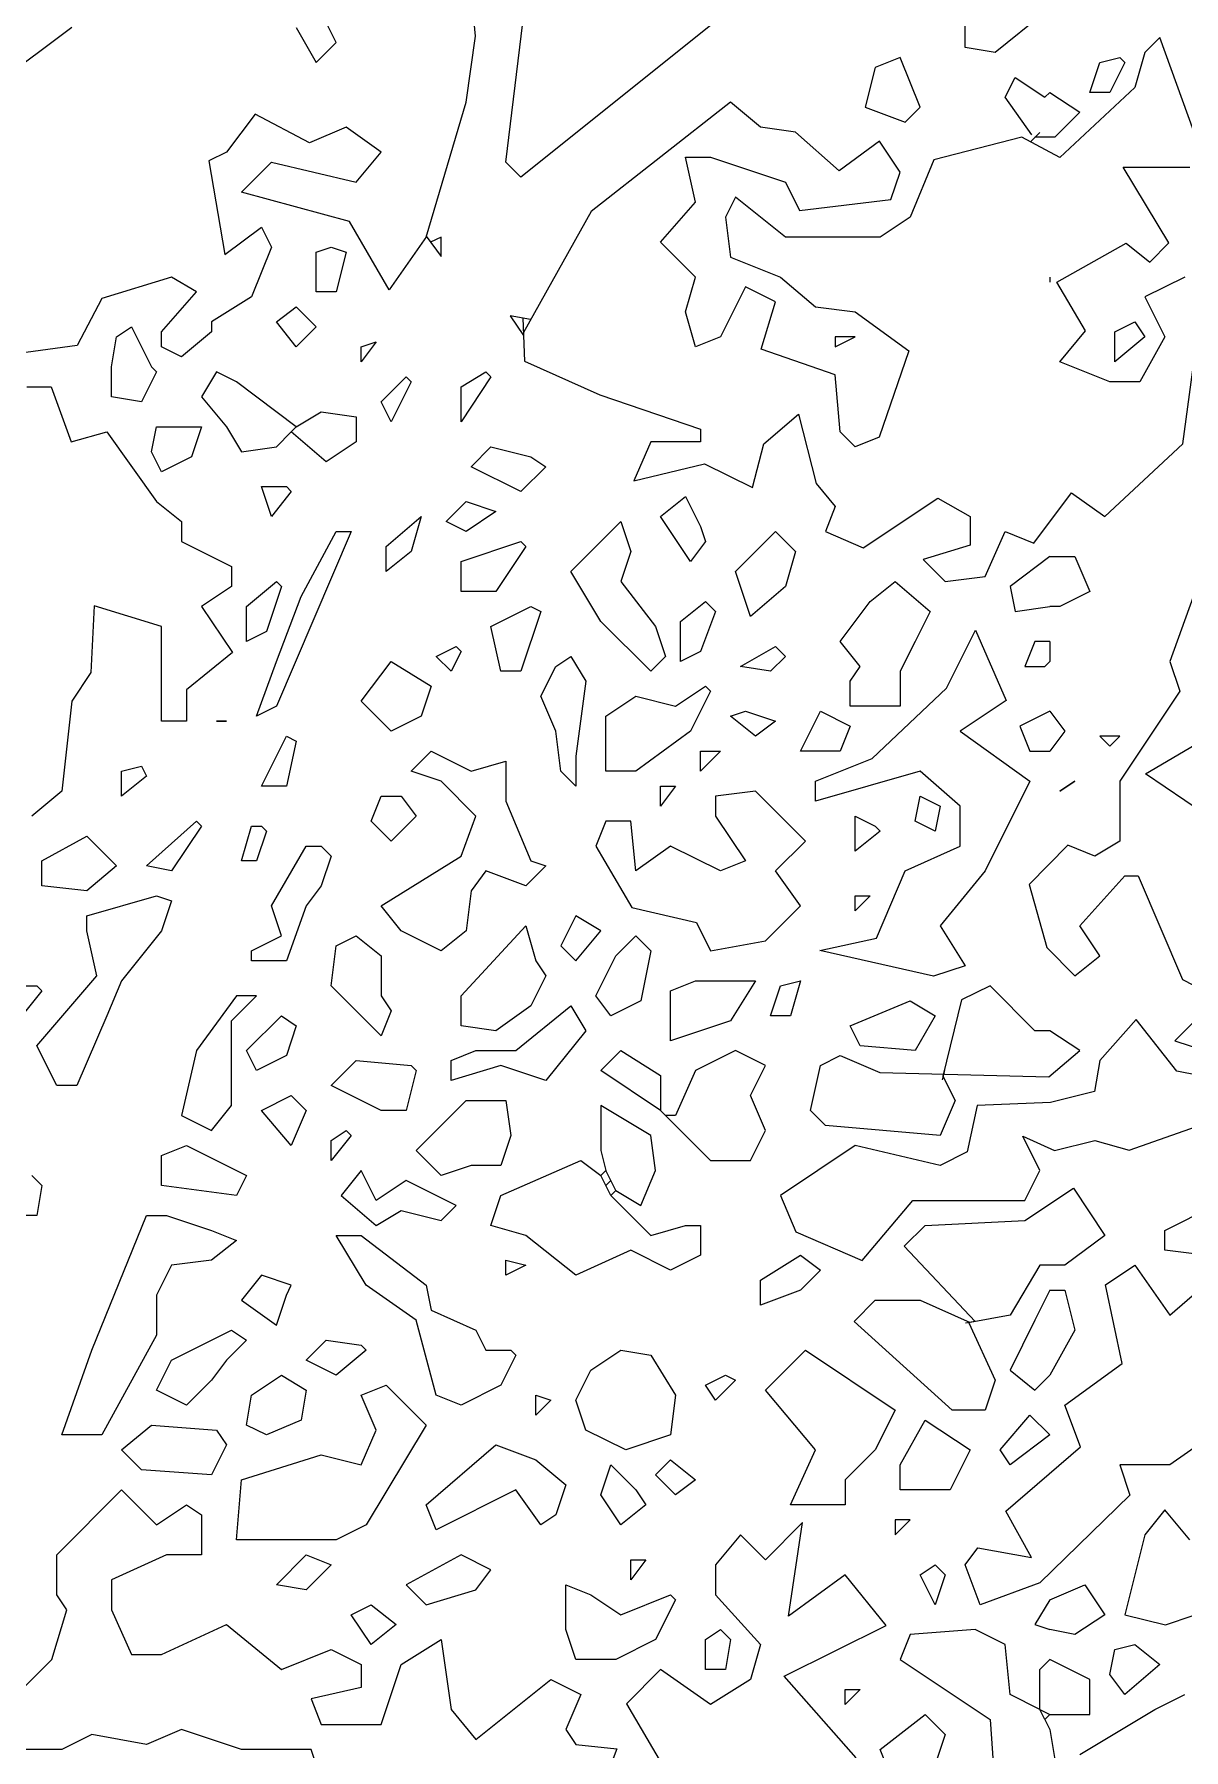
# Model space of a CAD drawing. Header units: millimetres. Extents: x 1211.91 to 1219.54, y 1029.16 to 1038.08.
# Drawn here: x 1216.547 to 1217.155, y 1035.919 to 1036.826 of the extents above; entities that cross this region are included whole.
import ezdxf

# ---------------------------------------------------------------- set-up
doc = ezdxf.new("R2010")
doc.units = ezdxf.units.MM
doc.header["$MEASUREMENT"] = 0
for name, color, linetype in [('Hojas01', 94, 'CONTINUOUS'), ('Hojas02', 62, 'CONTINUOUS'), ('Tronco', 34, 'CONTINUOUS')]:
    doc.layers.add(name, color=color, linetype=linetype)

msp = doc.modelspace()

# ---------------------------------------------------------------- linework, layer by layer
at = {"layer": 'Hojas01', "linetype": 'Continuous'}
for p, q in [((1216.70624, 1036.8217), (1216.69634, 1036.84137)), ((1216.56632, 1036.82962), (1216.50296, 1036.7821)), ((1216.68512, 1036.82962), (1216.69568, 1036.81114)), ((1216.69568, 1036.81114), (1216.70624, 1036.8217)), ((1217.14184, 1036.82434), (1217.13392, 1036.81642)), ((1217.13392, 1036.81642), (1217.12864, 1036.79794)), ((1217.06, 1036.79266), (1217.06528, 1036.80322)), ((1217.06528, 1036.80322), (1217.08112, 1036.79266)), ((1217.08112, 1036.79266), (1217.08376, 1036.7953)), ((1217.08376, 1036.7953), (1217.0996, 1036.78474)), ((1217.12864, 1036.79794), (1217.08891, 1036.76085)), ((1216.66334, 1036.78382), (1216.64816, 1036.76362)), ((1216.69212, 1036.76851), (1216.66334, 1036.78382)), ((1216.93064, 1036.77682), (1216.9148, 1036.79002)), ((1217.07413, 1036.77286), (1217.06, 1036.79266)), ((1217.0996, 1036.78474), (1217.0864, 1036.77154)), ((1216.71152, 1036.77682), (1216.69212, 1036.76851)), ((1216.73, 1036.76362), (1216.71152, 1036.77682)), ((1216.94912, 1036.77418), (1216.93064, 1036.77682)), ((1216.97222, 1036.75372), (1216.94912, 1036.77418)), ((1216.99361, 1036.76943), (1216.97222, 1036.75372)), ((1217.00456, 1036.75306), (1216.99361, 1036.76943)), ((1217.06885, 1036.77154), (1217.02238, 1036.75953)), ((1217.08891, 1036.76085), (1217.06898, 1036.77154)), ((1217.07835, 1036.77405), (1217.07347, 1036.76917)), ((1217.0864, 1036.77154), (1217.07584, 1036.77154)), ((1216.64816, 1036.76362), (1216.63879, 1036.759)), ((1216.63879, 1036.759), (1216.64724, 1036.7095)), ((1216.65608, 1036.7425), (1216.67192, 1036.75834)), ((1216.67192, 1036.75834), (1216.7168, 1036.74778)), ((1216.7168, 1036.74778), (1216.73, 1036.76362)), ((1216.89632, 1036.73722), (1216.89104, 1036.76098)), ((1216.89104, 1036.76098), (1216.90424, 1036.76098)), ((1216.90424, 1036.76098), (1216.94384, 1036.74778)), ((1217.02238, 1036.75953), (1217.00984, 1036.7293)), ((1216.94384, 1036.74778), (1216.95137, 1036.73274)), ((1216.99968, 1036.73854), (1217.00456, 1036.75306)), ((1217.14673, 1036.71571), (1217.12244, 1036.7557)), ((1217.12244, 1036.7557), (1217.15768, 1036.7557)), ((1216.71324, 1036.72693), (1216.65608, 1036.7425)), ((1216.91744, 1036.73986), (1216.91216, 1036.7293)), ((1216.94384, 1036.71874), (1216.91744, 1036.73986)), ((1216.95137, 1036.73274), (1216.99968, 1036.73854)), ((1216.87784, 1036.7161), (1216.89632, 1036.73722)), ((1216.91216, 1036.7293), (1216.9148, 1036.70818)), ((1217.00984, 1036.7293), (1216.994, 1036.71874)), ((1216.64724, 1036.7095), (1216.66664, 1036.72402)), ((1216.66664, 1036.72402), (1216.67192, 1036.71346)), ((1216.73423, 1036.69076), (1216.71324, 1036.72693)), ((1216.67192, 1036.71346), (1216.66136, 1036.68706)), ((1216.89632, 1036.69762), (1216.87784, 1036.7161)), ((1216.994, 1036.71874), (1216.94384, 1036.71874)), ((1217.08733, 1036.69485), (1217.12402, 1036.71558)), ((1217.12402, 1036.71558), (1217.13656, 1036.70554)), ((1217.13656, 1036.70554), (1217.14673, 1036.71571)), ((1216.9148, 1036.70818), (1216.9412, 1036.69762)), ((1216.61912, 1036.69762), (1216.58229, 1036.68627)), ((1216.63232, 1036.6897), (1216.61912, 1036.69762)), ((1216.89104, 1036.67914), (1216.89632, 1036.69762)), ((1216.9412, 1036.69762), (1216.95968, 1036.68178)), ((1217.10264, 1036.66911), (1217.08733, 1036.69485)), ((1217.15504, 1036.69762), (1217.13392, 1036.68706)), ((1216.58229, 1036.68627), (1216.56923, 1036.66132)), ((1216.61384, 1036.66858), (1216.63232, 1036.6897)), ((1216.66136, 1036.68706), (1216.64024, 1036.67386)), ((1216.92272, 1036.69234), (1216.90952, 1036.66594)), ((1216.93856, 1036.68442), (1216.92272, 1036.69234)), ((1216.93104, 1036.65948), (1216.93856, 1036.68442)), ((1217.13392, 1036.68706), (1217.14448, 1036.66594)), ((1216.89632, 1036.66066), (1216.89104, 1036.67914)), ((1216.95968, 1036.68178), (1216.9808, 1036.67914)), ((1216.9808, 1036.67914), (1217.00918, 1036.65855)), ((1216.61384, 1036.66066), (1216.61384, 1036.66858)), ((1216.64024, 1036.66858), (1216.6244, 1036.65538)), ((1216.64024, 1036.67386), (1216.64024, 1036.66858)), ((1216.90952, 1036.66594), (1216.89632, 1036.66066)), ((1217.08904, 1036.65274), (1217.10264, 1036.66911)), ((1217.14448, 1036.66594), (1217.13128, 1036.64218)), ((1216.56923, 1036.66132), (1216.53425, 1036.6567)), ((1216.6244, 1036.65538), (1216.61384, 1036.66066)), ((1216.97011, 1036.64588), (1216.93104, 1036.65948)), ((1217.00918, 1036.65855), (1216.99334, 1036.61288)), ((1216.80577, 1036.65314), (1216.84563, 1036.63532)), ((1217.11544, 1036.64218), (1217.08904, 1036.65274)), ((1216.54256, 1036.63954), (1216.5555, 1036.63954)), ((1216.5555, 1036.63954), (1216.56606, 1036.6105)), ((1216.97288, 1036.61578), (1216.97011, 1036.64588)), ((1217.13128, 1036.64218), (1217.11544, 1036.64218)), ((1216.84563, 1036.63532), (1216.89896, 1036.6171)), ((1216.93249, 1036.60945), (1216.95071, 1036.62502)), ((1216.95071, 1036.62502), (1216.96008, 1036.58833)), ((1216.56606, 1036.6105), (1216.5848, 1036.61578)), ((1216.5848, 1036.61578), (1216.6112, 1036.57882)), ((1216.89896, 1036.6171), (1216.89896, 1036.6105)), ((1216.9808, 1036.60786), (1216.97288, 1036.61578)), ((1216.99334, 1036.61288), (1216.9808, 1036.60786)), ((1216.87256, 1036.6105), (1216.86372, 1036.58978)), ((1216.89896, 1036.6105), (1216.87256, 1036.6105)), ((1216.92642, 1036.58622), (1216.93249, 1036.60945)), ((1216.86372, 1036.58978), (1216.90107, 1036.59889)), ((1216.90107, 1036.59889), (1216.92642, 1036.58622)), ((1216.96008, 1036.58833), (1216.97024, 1036.57618)), ((1216.6112, 1036.57882), (1216.6244, 1036.56826)), ((1216.97024, 1036.57618), (1216.96496, 1036.56298)), ((1216.98503, 1036.5544), (1217.02449, 1036.58067)), ((1217.02449, 1036.58067), (1217.04152, 1036.5709)), ((1217.07518, 1036.55691), (1217.09525, 1036.58344)), ((1217.09525, 1036.58344), (1217.1128, 1036.5709)), ((1216.6244, 1036.56826), (1216.6244, 1036.5577)), ((1217.04152, 1036.5709), (1217.04152, 1036.55586)), ((1216.6244, 1036.5577), (1216.6508, 1036.5445)), ((1216.96496, 1036.56298), (1216.98503, 1036.5544)), ((1217.04944, 1036.53922), (1217.06, 1036.56298)), ((1217.06, 1036.56298), (1217.07518, 1036.55691)), ((1217.04152, 1036.55586), (1217.01671, 1036.5482)), ((1217.01671, 1036.5482), (1217.02832, 1036.53658)), ((1216.6508, 1036.5445), (1216.6508, 1036.53394)), ((1217.02832, 1036.53658), (1217.04944, 1036.53922)), ((1216.6508, 1036.53394), (1216.63496, 1036.52338)), ((1216.5782, 1036.52378), (1216.57649, 1036.4884)), ((1216.61384, 1036.51282), (1216.5782, 1036.52378)), ((1216.63496, 1036.52338), (1216.65133, 1036.49896)), ((1216.61384, 1036.46266), (1216.61384, 1036.51282)), ((1217.02911, 1036.48022), (1217.04443, 1036.51084)), ((1217.04443, 1036.51084), (1217.06066, 1036.47362)), ((1216.65133, 1036.49896), (1216.62704, 1036.4793)), ((1217.14712, 1036.49434), (1217.1524, 1036.4785)), ((1216.57649, 1036.4884), (1216.56632, 1036.47322)), ((1216.62704, 1036.4793), (1216.62704, 1036.46266)), ((1216.98978, 1036.443), (1217.02911, 1036.48022)), ((1217.1524, 1036.4785), (1217.12072, 1036.43098)), ((1216.56632, 1036.47322), (1216.56104, 1036.4257)), ((1217.06066, 1036.47362), (1217.03624, 1036.45738)), ((1216.62704, 1036.46266), (1216.61384, 1036.46266)), ((1217.03624, 1036.45738), (1217.0732, 1036.43098)), ((1217.13432, 1036.43481), (1217.16032, 1036.45012)), ((1216.74584, 1036.43626), (1216.7564, 1036.44682)), ((1216.7564, 1036.44682), (1216.77752, 1036.43626)), ((1216.77752, 1036.43626), (1216.796, 1036.44154)), ((1216.796, 1036.44154), (1216.796, 1036.42042)), ((1216.95968, 1036.43098), (1216.98978, 1036.443)), ((1216.76168, 1036.43098), (1216.74584, 1036.43626)), ((1216.78016, 1036.4125), (1216.76168, 1036.43098)), ((1217.01512, 1036.43626), (1216.95968, 1036.42042)), ((1216.95968, 1036.42042), (1216.95968, 1036.43098)), ((1217.03624, 1036.41778), (1217.01512, 1036.43626)), ((1217.0732, 1036.43098), (1217.04944, 1036.38346)), ((1217.12072, 1036.43098), (1217.12072, 1036.3993)), ((1217.1656, 1036.41369), (1217.13432, 1036.43481)), ((1216.56104, 1036.4257), (1216.5452, 1036.4125)), ((1216.928, 1036.4257), (1216.90688, 1036.42306)), ((1216.90688, 1036.42306), (1216.90688, 1036.4125)), ((1216.9544, 1036.3993), (1216.928, 1036.4257)), ((1216.77224, 1036.39138), (1216.78016, 1036.4125)), ((1216.796, 1036.42042), (1216.8092, 1036.38874)), ((1216.90688, 1036.4125), (1216.92272, 1036.38874)), ((1217.03624, 1036.39666), (1217.03624, 1036.41778)), ((1216.8488, 1036.40986), (1216.84352, 1036.39666)), ((1216.862, 1036.40986), (1216.8488, 1036.40986)), ((1216.86464, 1036.38346), (1216.862, 1036.40986)), ((1216.84352, 1036.39666), (1216.86253, 1036.36406)), ((1216.88312, 1036.39666), (1216.86464, 1036.38346)), ((1216.90952, 1036.38346), (1216.88312, 1036.39666)), ((1216.93856, 1036.38346), (1216.9544, 1036.3993)), ((1217.0072, 1036.38346), (1217.03624, 1036.39666)), ((1217.09327, 1036.39706), (1217.07281, 1036.37634)), ((1217.10752, 1036.39138), (1217.09327, 1036.39706)), ((1217.12072, 1036.3993), (1217.10752, 1036.39138)), ((1216.73, 1036.36498), (1216.77224, 1036.39138)), ((1216.81712, 1036.3861), (1216.80656, 1036.37554)), ((1216.8092, 1036.38874), (1216.81712, 1036.3861)), ((1216.92272, 1036.38874), (1216.90952, 1036.38346)), ((1216.78544, 1036.38346), (1216.77752, 1036.3729)), ((1216.80656, 1036.37554), (1216.78544, 1036.38346)), ((1216.95176, 1036.36498), (1216.93856, 1036.38346)), ((1216.99202, 1036.34796), (1217.0072, 1036.38346)), ((1217.04944, 1036.38346), (1217.02568, 1036.35442)), ((1217.07281, 1036.37634), (1217.08205, 1036.34294)), ((1217.0996, 1036.35442), (1217.12336, 1036.38082)), ((1217.12336, 1036.38082), (1217.13036, 1036.38082)), ((1217.13036, 1036.38082), (1217.15385, 1036.32604)), ((1216.77752, 1036.3729), (1216.77488, 1036.35178)), ((1216.74056, 1036.35178), (1216.73, 1036.36498)), ((1216.86253, 1036.36406), (1216.89672, 1036.35614)), ((1216.93328, 1036.3465), (1216.95176, 1036.36498)), ((1216.76168, 1036.34122), (1216.74056, 1036.35178)), ((1216.77488, 1036.35178), (1216.76168, 1036.34122)), ((1216.89672, 1036.35614), (1216.90424, 1036.34122)), ((1217.02568, 1036.35442), (1217.03888, 1036.3333)), ((1217.11016, 1036.33858), (1217.0996, 1036.35442)), ((1216.90424, 1036.34122), (1216.93328, 1036.3465)), ((1216.96206, 1036.34136), (1216.99202, 1036.34796)), ((1217.02225, 1036.32776), (1216.96206, 1036.34136)), ((1217.08205, 1036.34294), (1217.09696, 1036.32802)), ((1217.03888, 1036.3333), (1217.02225, 1036.32776)), ((1217.09696, 1036.32802), (1217.11016, 1036.33858)), ((1217.05208, 1036.32274), (1217.03703, 1036.31522)), ((1217.07584, 1036.29898), (1217.05208, 1036.32274)), ((1217.15385, 1036.32604), (1217.1656, 1036.3201)), ((1217.03703, 1036.31522), (1217.02713, 1036.27496)), ((1217.1293, 1036.30492), (1217.11016, 1036.28314)), ((1217.15082, 1036.2776), (1217.1293, 1036.30492)), ((1217.08376, 1036.29898), (1217.07584, 1036.29898)), ((1217.0996, 1036.28842), (1217.08376, 1036.29898)), ((1216.96232, 1036.2805), (1216.97288, 1036.28578)), ((1216.97288, 1036.28578), (1216.99374, 1036.27681)), ((1217.0831, 1036.27456), (1217.0996, 1036.28842)), ((1216.95704, 1036.25674), (1216.96232, 1036.2805)), ((1216.99374, 1036.27681), (1217.0831, 1036.27456)), ((1217.02793, 1036.278), (1217.02674, 1036.27298)), ((1217.11016, 1036.28314), (1217.10739, 1036.26678)), ((1217.18039, 1036.27179), (1217.15082, 1036.2776)), ((1217.02713, 1036.27496), (1217.0336, 1036.26202)), ((1217.10739, 1036.26678), (1217.08403, 1036.26097)), ((1217.0336, 1036.26202), (1217.02568, 1036.24354)), ((1217.04522, 1036.25938), (1217.03994, 1036.23483)), ((1217.08403, 1036.26097), (1217.04522, 1036.25938)), ((1216.96496, 1036.24882), (1216.95704, 1036.25674)), ((1217.02568, 1036.24354), (1216.96496, 1036.24882)), ((1217.12561, 1036.23576), (1217.17088, 1036.25173)), ((1217.07848, 1036.22506), (1217.06937, 1036.24315)), ((1217.06937, 1036.24315), (1217.08614, 1036.23562)), ((1217.08614, 1036.23562), (1217.10752, 1036.2409)), ((1217.10752, 1036.2409), (1217.12561, 1036.23576)), ((1216.9808, 1036.23826), (1216.9412, 1036.21186)), ((1217.02568, 1036.2277), (1216.9808, 1036.23826)), ((1217.03994, 1036.23483), (1217.02568, 1036.2277)), ((1217.07056, 1036.20922), (1217.07848, 1036.22506)), ((1217.07043, 1036.19853), (1217.09617, 1036.21569)), ((1217.09617, 1036.21569), (1217.1128, 1036.19074)), ((1216.9412, 1036.21186), (1216.94939, 1036.19259)), ((1216.9845, 1036.17741), (1217.01129, 1036.20922)), ((1217.01129, 1036.20922), (1217.07056, 1036.20922)), ((1217.00667, 1036.18494), (1217.01776, 1036.19602)), ((1217.01776, 1036.19602), (1217.07043, 1036.19853)), ((1216.94939, 1036.19259), (1216.9845, 1036.17741)), ((1217.04416, 1036.1452), (1217.00667, 1036.18494)), ((1217.1128, 1036.19074), (1217.09168, 1036.1749)), ((1217.07848, 1036.1749), (1217.06264, 1036.1485)), ((1217.09168, 1036.1749), (1217.07848, 1036.1749)), ((1217.1132, 1036.16461), (1217.12864, 1036.1749)), ((1217.12864, 1036.1749), (1217.14712, 1036.1485)), ((1217.12191, 1036.1229), (1217.1132, 1036.16461)), ((1217.14712, 1036.1485), (1217.1656, 1036.16434)), ((1216.98014, 1036.1452), (1216.99136, 1036.15642)), ((1216.99136, 1036.15642), (1217.01512, 1036.15642)), ((1217.01512, 1036.15642), (1217.04152, 1036.14468)), ((1217.03202, 1036.09834), (1216.98014, 1036.1452)), ((1217.04429, 1036.1452), (1217.03915, 1036.14428)), ((1217.04086, 1036.14454), (1217.05472, 1036.11418)), ((1217.06264, 1036.1485), (1217.04152, 1036.14468)), ((1217.09168, 1036.10098), (1217.12191, 1036.1229)), ((1217.05472, 1036.11418), (1217.04944, 1036.09834)), ((1217.04944, 1036.09834), (1217.03202, 1036.09834)), ((1217.1, 1036.07894), (1217.09168, 1036.10098)), ((1217.17352, 1036.08778), (1217.14712, 1036.0693)), ((1217.0604, 1036.04488), (1217.1, 1036.07894)), ((1217.14712, 1036.0693), (1217.12072, 1036.0693)), ((1217.12072, 1036.0693), (1217.126, 1036.05333)), ((1216.5584, 1036.02178), (1216.59272, 1036.0561)), ((1216.59272, 1036.0561), (1216.6112, 1036.03762)), ((1217.126, 1036.05333), (1217.07835, 1036.00687)), ((1216.6112, 1036.03762), (1216.62704, 1036.04818)), ((1216.62704, 1036.04818), (1216.63496, 1036.0429)), ((1216.63496, 1036.0429), (1216.63496, 1036.02178)), ((1217.07399, 1036.02033), (1217.0604, 1036.04488)), ((1217.14448, 1036.04554), (1217.13392, 1036.03234)), ((1217.15768, 1036.0297), (1217.14448, 1036.04554)), ((1216.92008, 1036.03234), (1216.90688, 1036.0165)), ((1216.93328, 1036.01914), (1216.92008, 1036.03234)), ((1216.95295, 1036.03881), (1216.93328, 1036.01914)), ((1216.94543, 1035.98931), (1216.95295, 1036.03881)), ((1217.13392, 1036.03234), (1217.12336, 1035.9901)), ((1216.5584, 1036.00066), (1216.5584, 1036.02178)), ((1216.61648, 1036.02178), (1216.58744, 1036.00858)), ((1216.63496, 1036.02178), (1216.61648, 1036.02178)), ((1217.03888, 1036.0165), (1217.04561, 1036.02548)), ((1217.04561, 1036.02548), (1217.07399, 1036.02033)), ((1216.90688, 1036.0165), (1216.90688, 1036.00066)), ((1217.0468, 1035.99538), (1217.03888, 1036.0165)), ((1216.58744, 1036.00858), (1216.58744, 1035.99274)), ((1216.97552, 1036.01122), (1216.94543, 1035.98931)), ((1216.99717, 1035.9843), (1216.97552, 1036.01122)), ((1217.07835, 1036.00687), (1217.0468, 1035.99538)), ((1217.14488, 1035.98469), (1217.20415, 1036.00489)), ((1216.56368, 1035.99274), (1216.5584, 1036.00066)), ((1216.90688, 1036.00066), (1216.93064, 1035.97426)), ((1216.55576, 1035.96634), (1216.56368, 1035.99274)), ((1216.58744, 1035.99274), (1216.598, 1035.96898)), ((1217.12336, 1035.9901), (1217.14488, 1035.98469)), ((1216.61384, 1035.96898), (1216.64816, 1035.98482)), ((1216.64816, 1035.98482), (1216.6772, 1035.96106)), ((1216.74056, 1035.9637), (1216.76168, 1035.9769)), ((1216.76168, 1035.9769), (1216.76696, 1035.93994)), ((1216.94318, 1035.95763), (1216.99717, 1035.9843)), ((1216.598, 1035.96898), (1216.61384, 1035.96898)), ((1216.6772, 1035.96106), (1216.7036, 1035.97162)), ((1216.7036, 1035.97162), (1216.71944, 1035.9637)), ((1216.93064, 1035.97426), (1216.92536, 1035.95578)), ((1216.53464, 1035.94522), (1216.55576, 1035.96634)), ((1216.71944, 1035.9637), (1216.71944, 1035.95156)), ((1216.73, 1035.93202), (1216.74056, 1035.9637)), ((1216.87784, 1035.96106), (1216.85976, 1035.94298)), ((1216.90424, 1035.94258), (1216.87784, 1035.96106)), ((1216.71944, 1035.95156), (1216.69291, 1035.94562)), ((1216.78016, 1035.9241), (1216.81976, 1035.95578)), ((1216.81976, 1035.95578), (1216.8356, 1035.94786)), ((1216.92536, 1035.95578), (1216.90424, 1035.94258)), ((1216.9812, 1035.91434), (1216.94318, 1035.95763)), ((1216.69291, 1035.94562), (1216.69832, 1035.93202)), ((1216.76696, 1035.93994), (1216.78016, 1035.9241)), ((1216.8356, 1035.94786), (1216.82768, 1035.92938)), ((1216.85976, 1035.94298), (1216.87824, 1035.91143)), ((1216.69832, 1035.93202), (1216.73, 1035.93202)), ((1216.57688, 1035.92674), (1216.56104, 1035.91882)), ((1216.60592, 1035.92146), (1216.57688, 1035.92674)), ((1216.6244, 1035.92938), (1216.60592, 1035.92146)), ((1216.65608, 1035.91882), (1216.6244, 1035.92938)), ((1216.82768, 1035.92938), (1216.83296, 1035.92146)), ((1216.56104, 1035.91882), (1216.532, 1035.91882)), ((1216.69304, 1035.91882), (1216.65608, 1035.91882)), ((1216.69568, 1035.9109), (1216.69304, 1035.91882)), ((1216.83296, 1035.92146), (1216.85474, 1035.91909)), ((1216.85474, 1035.91909), (1216.84431, 1035.89176))]:
    msp.add_line(p, q, dxfattribs=at)
at = {"layer": 'Hojas02', "linetype": 'Continuous'}
for p, q in [((1217.03888, 1036.81906), (1217.03888, 1036.83226)), ((1217.08112, 1036.83754), (1217.05472, 1036.81642)), ((1217.00456, 1036.81378), (1216.99136, 1036.8085)), ((1217.01512, 1036.78738), (1217.00456, 1036.81378)), ((1217.05472, 1036.81642), (1217.03888, 1036.81906)), ((1217.10488, 1036.7953), (1217.11016, 1036.81114)), ((1217.11016, 1036.81114), (1217.12072, 1036.81378)), ((1217.12336, 1036.81114), (1217.11544, 1036.7953)), ((1217.12072, 1036.81378), (1217.12336, 1036.81114)), ((1216.99136, 1036.8085), (1216.98608, 1036.78738)), ((1217.11544, 1036.7953), (1217.10488, 1036.7953)), ((1216.98608, 1036.78738), (1217.0072, 1036.77946)), ((1217.0072, 1036.77946), (1217.01512, 1036.78738)), ((1216.69568, 1036.71082), (1216.7036, 1036.71346)), ((1216.7036, 1036.71346), (1216.71152, 1036.71082)), ((1216.69568, 1036.6897), (1216.69568, 1036.71082)), ((1216.71152, 1036.71082), (1216.70624, 1036.6897)), ((1217.08376, 1036.69762), (1217.08376, 1036.69498)), ((1216.70624, 1036.6897), (1216.69568, 1036.6897)), ((1216.67456, 1036.67386), (1216.68512, 1036.68178)), ((1216.68512, 1036.68178), (1216.69568, 1036.67122)), ((1216.58744, 1036.6501), (1216.59008, 1036.66594)), ((1216.59008, 1036.66594), (1216.598, 1036.67122)), ((1216.598, 1036.67122), (1216.60856, 1036.6501)), ((1216.68512, 1036.66066), (1216.67456, 1036.67386)), ((1216.69568, 1036.67122), (1216.68512, 1036.66066)), ((1216.9808, 1036.66594), (1216.97024, 1036.66594)), ((1216.97024, 1036.66594), (1216.97024, 1036.66066)), ((1216.97024, 1036.66066), (1216.9808, 1036.66594)), ((1217.11808, 1036.66858), (1217.12864, 1036.67386)), ((1217.11808, 1036.65274), (1217.11808, 1036.66858)), ((1217.13392, 1036.66594), (1217.11808, 1036.65274)), ((1217.12864, 1036.67386), (1217.13392, 1036.66594)), ((1216.72736, 1036.6633), (1216.71944, 1036.65274)), ((1216.71944, 1036.66066), (1216.72736, 1036.6633)), ((1216.71944, 1036.65274), (1216.71944, 1036.66066)), ((1216.58744, 1036.63426), (1216.58744, 1036.6501)), ((1216.60856, 1036.6501), (1216.6112, 1036.64746)), ((1216.6112, 1036.64746), (1216.60328, 1036.63162)), ((1216.64288, 1036.64746), (1216.63496, 1036.63426)), ((1216.65344, 1036.64218), (1216.64288, 1036.64746)), ((1216.68512, 1036.61842), (1216.65344, 1036.64218)), ((1216.73, 1036.63162), (1216.7432, 1036.64482)), ((1216.74584, 1036.64218), (1216.73528, 1036.62106)), ((1216.7432, 1036.64482), (1216.74584, 1036.64218)), ((1216.77224, 1036.63954), (1216.78544, 1036.64746)), ((1216.78808, 1036.64482), (1216.77224, 1036.62106)), ((1216.77224, 1036.62106), (1216.77224, 1036.63954)), ((1216.78544, 1036.64746), (1216.78808, 1036.64482)), ((1216.60328, 1036.63162), (1216.58744, 1036.63426)), ((1216.63496, 1036.63426), (1216.64816, 1036.61842)), ((1216.73528, 1036.62106), (1216.73, 1036.63162)), ((1216.68512, 1036.61842), (1216.69832, 1036.62634)), ((1216.69832, 1036.62634), (1216.7168, 1036.6237)), ((1216.7168, 1036.6237), (1216.7168, 1036.6105)), ((1216.60856, 1036.60522), (1216.6112, 1036.61842)), ((1216.6112, 1036.61842), (1216.63496, 1036.61842)), ((1216.63496, 1036.61842), (1216.62968, 1036.60258)), ((1216.64816, 1036.61842), (1216.65608, 1036.60522)), ((1216.67456, 1036.60786), (1216.68248, 1036.61578)), ((1216.68512, 1036.61842), (1216.68248, 1036.61578)), ((1216.70096, 1036.59994), (1216.68248, 1036.61578)), ((1216.61384, 1036.59466), (1216.60856, 1036.60522)), ((1216.62968, 1036.60258), (1216.61384, 1036.59466)), ((1216.65608, 1036.60522), (1216.67456, 1036.60786)), ((1216.7168, 1036.6105), (1216.70096, 1036.59994)), ((1216.77752, 1036.5973), (1216.78808, 1036.60786)), ((1216.78808, 1036.60786), (1216.8092, 1036.60258)), ((1216.8092, 1036.60258), (1216.81712, 1036.5973)), ((1216.80392, 1036.5841), (1216.77752, 1036.5973)), ((1216.81712, 1036.5973), (1216.80392, 1036.5841)), ((1216.67192, 1036.5709), (1216.66664, 1036.58674)), ((1216.66664, 1036.58674), (1216.67984, 1036.58674)), ((1216.68248, 1036.5841), (1216.67192, 1036.5709)), ((1216.67984, 1036.58674), (1216.68248, 1036.5841)), ((1216.76432, 1036.56826), (1216.77488, 1036.57882)), ((1216.77488, 1036.57882), (1216.79072, 1036.57354)), ((1216.87784, 1036.5709), (1216.89104, 1036.58146)), ((1216.89104, 1036.58146), (1216.89896, 1036.56562)), ((1216.73264, 1036.55506), (1216.75112, 1036.5709)), ((1216.75112, 1036.5709), (1216.74584, 1036.55242)), ((1216.77488, 1036.56298), (1216.76432, 1036.56826)), ((1216.79072, 1036.57354), (1216.77488, 1036.56298)), ((1216.83032, 1036.54186), (1216.85672, 1036.56826)), ((1216.85672, 1036.56826), (1216.862, 1036.55242)), ((1216.89368, 1036.54714), (1216.87784, 1036.5709)), ((1216.71416, 1036.56298), (1216.67456, 1036.47058)), ((1216.68776, 1036.52866), (1216.70624, 1036.56298)), ((1216.70624, 1036.56298), (1216.71416, 1036.56298)), ((1216.77224, 1036.54714), (1216.80392, 1036.5577)), ((1216.80392, 1036.5577), (1216.80656, 1036.55506)), ((1216.9016, 1036.5577), (1216.89368, 1036.54714)), ((1216.89896, 1036.56562), (1216.9016, 1036.5577)), ((1216.91744, 1036.54186), (1216.93856, 1036.56298)), ((1216.93856, 1036.56298), (1216.94912, 1036.55242)), ((1216.73264, 1036.54186), (1216.73264, 1036.55506)), ((1216.74584, 1036.55242), (1216.73264, 1036.54186)), ((1216.80656, 1036.55506), (1216.79072, 1036.5313)), ((1216.862, 1036.55242), (1216.85672, 1036.53658)), ((1216.94912, 1036.55242), (1216.94384, 1036.53394)), ((1217.08376, 1036.54978), (1217.06264, 1036.53394)), ((1217.08376, 1036.54978), (1217.09696, 1036.54978)), ((1217.09696, 1036.54978), (1217.10488, 1036.5313)), ((1216.77224, 1036.5313), (1216.77224, 1036.54714)), ((1216.84616, 1036.51546), (1216.83032, 1036.54186)), ((1216.92536, 1036.5181), (1216.91744, 1036.54186)), ((1216.65872, 1036.52338), (1216.67456, 1036.53658)), ((1216.6772, 1036.53394), (1216.66928, 1036.51018)), ((1216.67456, 1036.53658), (1216.6772, 1036.53394)), ((1216.79072, 1036.5313), (1216.77224, 1036.5313)), ((1216.85672, 1036.53658), (1216.8752, 1036.51282)), ((1216.94384, 1036.53394), (1216.92536, 1036.5181)), ((1216.98872, 1036.52602), (1217.00192, 1036.53658)), ((1217.00192, 1036.53658), (1217.0204, 1036.52074)), ((1217.06264, 1036.53394), (1217.06528, 1036.52074)), ((1217.10488, 1036.5313), (1217.08904, 1036.52338)), ((1216.65872, 1036.5049), (1216.65872, 1036.52338)), ((1216.67456, 1036.49434), (1216.68776, 1036.52866)), ((1216.78808, 1036.51282), (1216.8092, 1036.52338)), ((1216.81448, 1036.52074), (1216.80392, 1036.48906)), ((1216.8092, 1036.52338), (1216.81448, 1036.52074)), ((1216.8884, 1036.51546), (1216.9016, 1036.52602)), ((1216.90688, 1036.52074), (1216.89896, 1036.49962)), ((1216.9016, 1036.52602), (1216.90688, 1036.52074)), ((1216.97288, 1036.5049), (1216.98872, 1036.52602)), ((1217.0204, 1036.52074), (1217.01248, 1036.5049)), ((1217.06528, 1036.52074), (1217.08376, 1036.52338)), ((1217.08904, 1036.52338), (1217.08376, 1036.52338)), ((1216.79336, 1036.48906), (1216.78808, 1036.51282)), ((1216.87256, 1036.48906), (1216.84616, 1036.51546)), ((1216.8752, 1036.51282), (1216.88048, 1036.49698)), ((1216.8884, 1036.49434), (1216.8884, 1036.51546)), ((1216.66928, 1036.51018), (1216.65872, 1036.5049)), ((1216.98344, 1036.4917), (1216.97288, 1036.5049)), ((1217.01248, 1036.5049), (1217.00456, 1036.48906)), ((1217.07584, 1036.5049), (1217.07056, 1036.4917)), ((1217.08376, 1036.5049), (1217.07584, 1036.5049)), ((1217.08376, 1036.5049), (1217.08376, 1036.49434)), ((1216.664, 1036.4653), (1216.67456, 1036.49434)), ((1216.71944, 1036.47322), (1216.73528, 1036.49434)), ((1216.73528, 1036.49434), (1216.7564, 1036.48114)), ((1216.75904, 1036.49698), (1216.7696, 1036.50226)), ((1216.76696, 1036.48906), (1216.75904, 1036.49698)), ((1216.77224, 1036.49962), (1216.76696, 1036.48906)), ((1216.7696, 1036.50226), (1216.77224, 1036.49962)), ((1216.8224, 1036.4917), (1216.83032, 1036.49698)), ((1216.83032, 1036.49698), (1216.83824, 1036.48378)), ((1216.88048, 1036.49698), (1216.87256, 1036.48906)), ((1216.89896, 1036.49962), (1216.8884, 1036.49434)), ((1216.92008, 1036.4917), (1216.93856, 1036.50226)), ((1216.94384, 1036.49698), (1216.93592, 1036.48906)), ((1216.93856, 1036.50226), (1216.94384, 1036.49698)), ((1217.08112, 1036.4917), (1217.08376, 1036.49434)), ((1216.80392, 1036.48906), (1216.79336, 1036.48906)), ((1216.81448, 1036.47586), (1216.8224, 1036.4917)), ((1216.93592, 1036.48906), (1216.92008, 1036.4917)), ((1216.97816, 1036.48378), (1216.98344, 1036.4917)), ((1217.00456, 1036.48906), (1217.00456, 1036.47058)), ((1217.07056, 1036.4917), (1217.08112, 1036.4917)), ((1216.7564, 1036.48114), (1216.75112, 1036.4653)), ((1216.8224, 1036.45738), (1216.81448, 1036.47586)), ((1216.83824, 1036.48378), (1216.83296, 1036.44418)), ((1216.8488, 1036.4653), (1216.86464, 1036.47586)), ((1216.86464, 1036.47586), (1216.88576, 1036.47058)), ((1216.88576, 1036.47058), (1216.9016, 1036.48114)), ((1216.90424, 1036.4785), (1216.89368, 1036.45738)), ((1216.9016, 1036.48114), (1216.90424, 1036.4785)), ((1216.97816, 1036.47058), (1216.97816, 1036.48378)), ((1216.67456, 1036.47058), (1216.664, 1036.4653)), ((1216.73528, 1036.45738), (1216.71944, 1036.47322)), ((1216.9148, 1036.4653), (1216.92272, 1036.46794)), ((1216.92272, 1036.46794), (1216.93856, 1036.46266)), ((1216.95176, 1036.44682), (1216.96232, 1036.46794)), ((1216.96232, 1036.46794), (1216.97816, 1036.46002)), ((1217.00456, 1036.47058), (1216.97816, 1036.47058)), ((1217.08376, 1036.46794), (1217.06792, 1036.46002)), ((1217.08376, 1036.46794), (1217.09168, 1036.45738)), ((1216.64816, 1036.46266), (1216.64288, 1036.46266)), ((1216.64288, 1036.46266), (1216.64816, 1036.46266)), ((1216.75112, 1036.4653), (1216.73528, 1036.45738)), ((1216.82504, 1036.43626), (1216.8224, 1036.45738)), ((1216.8488, 1036.43626), (1216.8488, 1036.4653)), ((1216.89368, 1036.45738), (1216.86464, 1036.43626)), ((1216.928, 1036.45474), (1216.9148, 1036.4653)), ((1216.93856, 1036.46266), (1216.928, 1036.45474)), ((1216.97816, 1036.46002), (1216.97288, 1036.44682)), ((1217.06792, 1036.46002), (1217.0732, 1036.44682)), ((1217.09168, 1036.45738), (1217.08376, 1036.44682)), ((1216.66664, 1036.42834), (1216.67984, 1036.45474)), ((1216.67984, 1036.45474), (1216.68512, 1036.4521)), ((1216.68512, 1036.4521), (1216.67984, 1036.42834)), ((1217.12072, 1036.45474), (1217.11016, 1036.45474)), ((1217.11016, 1036.45474), (1217.11544, 1036.44946)), ((1217.11544, 1036.44946), (1217.12072, 1036.45474)), ((1216.59272, 1036.43626), (1216.60328, 1036.4389)), ((1216.60328, 1036.4389), (1216.60592, 1036.43362)), ((1216.83296, 1036.44418), (1216.83296, 1036.42834)), ((1216.90952, 1036.44682), (1216.89896, 1036.43626)), ((1216.89896, 1036.43626), (1216.89896, 1036.44682)), ((1216.89896, 1036.44682), (1216.90952, 1036.44682)), ((1216.97288, 1036.44682), (1216.95176, 1036.44682)), ((1217.0732, 1036.44682), (1217.08376, 1036.44682)), ((1216.59272, 1036.42306), (1216.59272, 1036.43626)), ((1216.60592, 1036.43362), (1216.59272, 1036.42306)), ((1216.83296, 1036.42834), (1216.82504, 1036.43626)), ((1216.86464, 1036.43626), (1216.8488, 1036.43626)), ((1217.09696, 1036.43098), (1217.08904, 1036.4257)), ((1217.08904, 1036.4257), (1217.09696, 1036.43098)), ((1216.67984, 1036.42834), (1216.66664, 1036.42834)), ((1216.72472, 1036.40986), (1216.73, 1036.42306)), ((1216.73, 1036.42306), (1216.74056, 1036.42306)), ((1216.74056, 1036.42306), (1216.74848, 1036.4125)), ((1216.88576, 1036.42834), (1216.87784, 1036.41778)), ((1216.87784, 1036.41778), (1216.87784, 1036.42834)), ((1216.87784, 1036.42834), (1216.88576, 1036.42834)), ((1217.01248, 1036.40986), (1217.01512, 1036.42306)), ((1217.01512, 1036.42306), (1217.02568, 1036.41778)), ((1216.74848, 1036.4125), (1216.73528, 1036.3993)), ((1216.9808, 1036.39402), (1216.9808, 1036.4125)), ((1216.9808, 1036.4125), (1216.99136, 1036.40722)), ((1217.02568, 1036.41778), (1217.02304, 1036.40458)), ((1216.60592, 1036.3861), (1216.63232, 1036.40986)), ((1216.63496, 1036.40722), (1216.61912, 1036.38346)), ((1216.63232, 1036.40986), (1216.63496, 1036.40722)), ((1216.65608, 1036.38874), (1216.66136, 1036.40722)), ((1216.66136, 1036.40722), (1216.66664, 1036.40722)), ((1216.66928, 1036.40458), (1216.664, 1036.38874)), ((1216.66664, 1036.40722), (1216.66928, 1036.40458)), ((1216.73528, 1036.3993), (1216.72472, 1036.40986)), ((1216.994, 1036.40458), (1216.9808, 1036.39402)), ((1216.99136, 1036.40722), (1216.994, 1036.40458)), ((1217.02304, 1036.40458), (1217.01248, 1036.40986)), ((1216.55048, 1036.38874), (1216.57424, 1036.40194)), ((1216.57424, 1036.40194), (1216.59008, 1036.3861)), ((1216.67192, 1036.36498), (1216.6904, 1036.39666)), ((1216.6904, 1036.39666), (1216.69832, 1036.39666)), ((1216.69832, 1036.39666), (1216.7036, 1036.39138)), ((1216.55048, 1036.37554), (1216.55048, 1036.38874)), ((1216.59008, 1036.3861), (1216.57424, 1036.3729)), ((1216.61912, 1036.38346), (1216.60592, 1036.3861)), ((1216.664, 1036.38874), (1216.65608, 1036.38874)), ((1216.7036, 1036.39138), (1216.69832, 1036.37554)), ((1216.57424, 1036.3729), (1216.55048, 1036.37554)), ((1216.69832, 1036.37554), (1216.6904, 1036.36498)), ((1216.57424, 1036.3597), (1216.6112, 1036.37026)), ((1216.6112, 1036.37026), (1216.61912, 1036.36762)), ((1216.61912, 1036.36762), (1216.61384, 1036.35178)), ((1216.98872, 1036.37026), (1216.9808, 1036.36234)), ((1216.9808, 1036.36234), (1216.9808, 1036.37026)), ((1216.9808, 1036.37026), (1216.98872, 1036.37026)), ((1216.57424, 1036.35178), (1216.57424, 1036.3597)), ((1216.6772, 1036.34914), (1216.67192, 1036.36498)), ((1216.6904, 1036.36498), (1216.67984, 1036.33594)), ((1216.83296, 1036.3597), (1216.82504, 1036.34386)), ((1216.84616, 1036.35178), (1216.83296, 1036.3597)), ((1216.57952, 1036.32802), (1216.57424, 1036.35178)), ((1216.61384, 1036.35178), (1216.59272, 1036.32538)), ((1216.66136, 1036.34122), (1216.6772, 1036.34914)), ((1216.70624, 1036.34386), (1216.7168, 1036.34914)), ((1216.7168, 1036.34914), (1216.73, 1036.33858)), ((1216.77224, 1036.31746), (1216.80656, 1036.35442)), ((1216.80656, 1036.35442), (1216.81184, 1036.33594)), ((1216.83296, 1036.33594), (1216.84616, 1036.35178)), ((1216.85408, 1036.33858), (1216.86464, 1036.34914)), ((1216.86464, 1036.34914), (1216.87256, 1036.34122)), ((1216.66136, 1036.33594), (1216.66136, 1036.34122)), ((1216.7036, 1036.32274), (1216.70624, 1036.34386)), ((1216.82504, 1036.34386), (1216.83296, 1036.33594)), ((1216.87256, 1036.34122), (1216.86728, 1036.31482)), ((1216.67984, 1036.33594), (1216.66136, 1036.33594)), ((1216.73, 1036.33858), (1216.73, 1036.31746)), ((1216.81184, 1036.33594), (1216.81712, 1036.32802)), ((1216.84352, 1036.31746), (1216.85408, 1036.33858)), ((1216.53992, 1036.32274), (1216.54784, 1036.32274)), ((1216.54784, 1036.29106), (1216.57952, 1036.32802)), ((1216.54784, 1036.32274), (1216.55048, 1036.3201)), ((1216.59272, 1036.32538), (1216.5848, 1036.3069)), ((1216.73, 1036.29634), (1216.7036, 1036.32274)), ((1216.81712, 1036.32802), (1216.8092, 1036.31218)), ((1216.88312, 1036.3201), (1216.89632, 1036.32538)), ((1216.89632, 1036.32538), (1216.928, 1036.32538)), ((1216.928, 1036.32538), (1216.9148, 1036.30426)), ((1216.93592, 1036.3069), (1216.9412, 1036.32274)), ((1216.9412, 1036.32274), (1216.95176, 1036.32538)), ((1216.95176, 1036.32538), (1216.94648, 1036.3069)), ((1216.55048, 1036.3201), (1216.53992, 1036.3069)), ((1216.65344, 1036.31746), (1216.63232, 1036.28842)), ((1216.6508, 1036.30426), (1216.664, 1036.31746)), ((1216.664, 1036.31746), (1216.65344, 1036.31746)), ((1216.73, 1036.31746), (1216.73528, 1036.30954)), ((1216.77224, 1036.30162), (1216.77224, 1036.31746)), ((1216.8092, 1036.31218), (1216.79072, 1036.29898)), ((1216.80128, 1036.28842), (1216.83032, 1036.31218)), ((1216.83032, 1036.31218), (1216.83824, 1036.29898)), ((1216.85144, 1036.3069), (1216.84352, 1036.31746)), ((1216.86728, 1036.31482), (1216.85144, 1036.3069)), ((1216.88312, 1036.2937), (1216.88312, 1036.3201)), ((1216.97816, 1036.30162), (1217.00984, 1036.31482)), ((1217.00984, 1036.31482), (1217.02304, 1036.3069)), ((1216.5848, 1036.3069), (1216.56896, 1036.26994)), ((1216.6508, 1036.2805), (1216.6508, 1036.30426)), ((1216.65872, 1036.28842), (1216.6772, 1036.3069)), ((1216.6772, 1036.3069), (1216.68512, 1036.30162)), ((1216.73528, 1036.30954), (1216.73, 1036.29634)), ((1216.9148, 1036.30426), (1216.88312, 1036.2937)), ((1216.94648, 1036.3069), (1216.93592, 1036.3069)), ((1217.02304, 1036.3069), (1217.01248, 1036.28842)), ((1217.16032, 1036.30426), (1217.14976, 1036.2937)), ((1216.68512, 1036.30162), (1216.67984, 1036.28578)), ((1216.79072, 1036.29898), (1216.77224, 1036.30162)), ((1216.83824, 1036.29898), (1216.81712, 1036.27258)), ((1216.98344, 1036.29106), (1216.97816, 1036.30162)), ((1217.14976, 1036.2937), (1217.1656, 1036.28842)), ((1216.5584, 1036.26994), (1216.54784, 1036.29106)), ((1216.63232, 1036.28842), (1216.6244, 1036.2541)), ((1216.664, 1036.27786), (1216.65872, 1036.28842)), ((1216.67984, 1036.28578), (1216.664, 1036.27786)), ((1216.76696, 1036.28314), (1216.78016, 1036.28842)), ((1216.78016, 1036.28842), (1216.80128, 1036.28842)), ((1216.84616, 1036.27786), (1216.85672, 1036.28842)), ((1216.85672, 1036.28842), (1216.87784, 1036.27522)), ((1216.91744, 1036.28842), (1216.89632, 1036.27786)), ((1216.93328, 1036.2805), (1216.91744, 1036.28842)), ((1217.01248, 1036.28842), (1216.98344, 1036.29106)), ((1216.6508, 1036.25938), (1216.6508, 1036.2805)), ((1216.7036, 1036.26994), (1216.7168, 1036.28314)), ((1216.7168, 1036.28314), (1216.74584, 1036.2805)), ((1216.74848, 1036.27786), (1216.7432, 1036.25674)), ((1216.74584, 1036.2805), (1216.74848, 1036.27786)), ((1216.76696, 1036.27258), (1216.76696, 1036.28314)), ((1216.79336, 1036.2805), (1216.76696, 1036.27258)), ((1216.81712, 1036.27258), (1216.79336, 1036.2805)), ((1216.87784, 1036.25674), (1216.84616, 1036.27786)), ((1216.89632, 1036.27786), (1216.88576, 1036.2541)), ((1216.92536, 1036.26466), (1216.93328, 1036.2805)), ((1216.56896, 1036.26994), (1216.5584, 1036.26994)), ((1216.73, 1036.25674), (1216.7036, 1036.26994)), ((1216.87784, 1036.27522), (1216.87784, 1036.25674)), ((1216.64024, 1036.24618), (1216.6508, 1036.25938)), ((1216.66664, 1036.25674), (1216.68248, 1036.26466)), ((1216.68248, 1036.26466), (1216.6904, 1036.25674)), ((1216.74848, 1036.23562), (1216.77488, 1036.26202)), ((1216.77488, 1036.26202), (1216.796, 1036.26202)), ((1216.796, 1036.26202), (1216.79864, 1036.24354)), ((1216.87256, 1036.24354), (1216.84616, 1036.25938)), ((1216.84616, 1036.25938), (1216.84616, 1036.23562)), ((1216.93328, 1036.24618), (1216.92536, 1036.26466)), ((1216.6244, 1036.2541), (1216.64024, 1036.24618)), ((1216.68248, 1036.23826), (1216.66664, 1036.25674)), ((1216.6904, 1036.25674), (1216.68248, 1036.23826)), ((1216.7432, 1036.25674), (1216.73, 1036.25674)), ((1216.88048, 1036.2541), (1216.87784, 1036.25674)), ((1216.88048, 1036.2541), (1216.90424, 1036.23034)), ((1216.88576, 1036.2541), (1216.88048, 1036.2541)), ((1216.7036, 1036.2409), (1216.71152, 1036.24618)), ((1216.71416, 1036.24354), (1216.7036, 1036.23034)), ((1216.7036, 1036.23034), (1216.7036, 1036.2409)), ((1216.71152, 1036.24618), (1216.71416, 1036.24354)), ((1216.79864, 1036.24354), (1216.79336, 1036.2277)), ((1216.8752, 1036.22506), (1216.87256, 1036.24354)), ((1216.92536, 1036.23034), (1216.93328, 1036.24618)), ((1216.61384, 1036.23298), (1216.62704, 1036.23826)), ((1216.61384, 1036.21714), (1216.61384, 1036.23298)), ((1216.62704, 1036.23826), (1216.65872, 1036.22242)), ((1216.76168, 1036.22242), (1216.74848, 1036.23562)), ((1216.79336, 1036.21186), (1216.8356, 1036.23034)), ((1216.8356, 1036.23034), (1216.84616, 1036.22242)), ((1216.84616, 1036.23562), (1216.8488, 1036.22506)), ((1216.90424, 1036.23034), (1216.92536, 1036.23034)), ((1216.5452, 1036.22242), (1216.55048, 1036.21714)), ((1216.65872, 1036.22242), (1216.65344, 1036.21186)), ((1216.71944, 1036.22506), (1216.70888, 1036.21186)), ((1216.72736, 1036.20922), (1216.71944, 1036.22506)), ((1216.77752, 1036.2277), (1216.76168, 1036.22242)), ((1216.79336, 1036.2277), (1216.77752, 1036.2277)), ((1216.8488, 1036.22506), (1216.84616, 1036.22242)), ((1216.8488, 1036.21714), (1216.84616, 1036.22242)), ((1216.85144, 1036.21978), (1216.8488, 1036.22506)), ((1216.86728, 1036.20658), (1216.8752, 1036.22506)), ((1216.55048, 1036.21714), (1216.54784, 1036.2013)), ((1216.65344, 1036.21186), (1216.61384, 1036.21714)), ((1216.7432, 1036.21978), (1216.72736, 1036.20922)), ((1216.7696, 1036.20658), (1216.7432, 1036.21978)), ((1216.85144, 1036.21978), (1216.8488, 1036.21714)), ((1216.85144, 1036.21186), (1216.8488, 1036.21714)), ((1216.85408, 1036.2145), (1216.85144, 1036.21978)), ((1216.85408, 1036.2145), (1216.85144, 1036.21186)), ((1216.85408, 1036.2145), (1216.86728, 1036.20658)), ((1216.70888, 1036.21186), (1216.72736, 1036.19602)), ((1216.72736, 1036.19602), (1216.74056, 1036.20394)), ((1216.74056, 1036.20394), (1216.76168, 1036.19866)), ((1216.76168, 1036.19866), (1216.7696, 1036.20658)), ((1216.78808, 1036.19602), (1216.79336, 1036.21186)), ((1216.85144, 1036.21186), (1216.87256, 1036.19074)), ((1217.14448, 1036.19338), (1217.17088, 1036.20658)), ((1216.54784, 1036.2013), (1216.532, 1036.2013)), ((1216.57688, 1036.13002), (1216.60592, 1036.2013)), ((1216.60592, 1036.2013), (1216.61648, 1036.2013)), ((1216.61648, 1036.2013), (1216.64024, 1036.19338)), ((1216.80656, 1036.19074), (1216.78808, 1036.19602)), ((1216.87256, 1036.19074), (1216.89104, 1036.19602)), ((1216.89104, 1036.19602), (1216.89896, 1036.19602)), ((1216.89896, 1036.19602), (1216.89896, 1036.18018)), ((1216.64024, 1036.19338), (1216.65344, 1036.1881)), ((1216.65344, 1036.1881), (1216.64024, 1036.17754)), ((1216.72208, 1036.16434), (1216.70624, 1036.19074)), ((1216.70624, 1036.19074), (1216.71944, 1036.19074)), ((1216.71944, 1036.19074), (1216.75376, 1036.16434)), ((1216.83296, 1036.16962), (1216.80656, 1036.19074)), ((1217.14448, 1036.18282), (1217.14448, 1036.19338)), ((1216.64024, 1036.17754), (1216.61912, 1036.1749)), ((1216.796, 1036.16962), (1216.796, 1036.17754)), ((1216.796, 1036.17754), (1216.80656, 1036.1749)), ((1216.862, 1036.18282), (1216.83296, 1036.16962)), ((1216.88312, 1036.17226), (1216.862, 1036.18282)), ((1216.89896, 1036.18018), (1216.88312, 1036.17226)), ((1216.93064, 1036.16698), (1216.95176, 1036.18018)), ((1216.95176, 1036.18018), (1216.96232, 1036.17226)), ((1217.18672, 1036.17754), (1217.14448, 1036.18282)), ((1216.61912, 1036.1749), (1216.6112, 1036.15906)), ((1216.66664, 1036.16962), (1216.65608, 1036.15642)), ((1216.68248, 1036.16434), (1216.66664, 1036.16962)), ((1216.80656, 1036.1749), (1216.796, 1036.16962)), ((1216.93064, 1036.15378), (1216.93064, 1036.16698)), ((1216.96232, 1036.17226), (1216.95176, 1036.1617)), ((1216.6112, 1036.15906), (1216.6112, 1036.13794)), ((1216.67456, 1036.14322), (1216.67984, 1036.15906)), ((1216.67984, 1036.15906), (1216.68248, 1036.16434)), ((1216.74848, 1036.14586), (1216.72208, 1036.16434)), ((1216.75376, 1036.16434), (1216.7564, 1036.15114)), ((1216.95176, 1036.1617), (1216.93064, 1036.15378)), ((1217.08376, 1036.1617), (1217.07584, 1036.14586)), ((1217.08376, 1036.1617), (1217.09168, 1036.1617)), ((1217.09168, 1036.1617), (1217.09696, 1036.14058)), ((1216.65608, 1036.15642), (1216.67456, 1036.14322)), ((1216.7564, 1036.15114), (1216.78016, 1036.14058)), ((1216.63496, 1036.13266), (1216.6508, 1036.14058)), ((1216.6508, 1036.14058), (1216.65872, 1036.1353)), ((1216.75904, 1036.10626), (1216.74848, 1036.14586)), ((1216.78016, 1036.14058), (1216.78544, 1036.13002)), ((1217.07584, 1036.14586), (1217.06264, 1036.11946)), ((1217.09696, 1036.14058), (1217.08376, 1036.11682)), ((1216.6112, 1036.13794), (1216.58216, 1036.08514)), ((1216.61912, 1036.12474), (1216.63496, 1036.13266)), ((1216.65872, 1036.1353), (1216.64816, 1036.12474)), ((1216.6904, 1036.12474), (1216.70096, 1036.1353)), ((1216.70096, 1036.1353), (1216.71944, 1036.13266)), ((1216.71944, 1036.13266), (1216.72208, 1036.13002)), ((1216.56104, 1036.08514), (1216.57688, 1036.13002)), ((1216.6112, 1036.1089), (1216.61912, 1036.12474)), ((1216.64816, 1036.12474), (1216.64024, 1036.11418)), ((1216.70624, 1036.11682), (1216.6904, 1036.12474)), ((1216.72208, 1036.13002), (1216.70624, 1036.11682)), ((1216.78544, 1036.13002), (1216.79864, 1036.13002)), ((1216.80128, 1036.12738), (1216.79336, 1036.11154)), ((1216.79864, 1036.13002), (1216.80128, 1036.12738)), ((1216.84088, 1036.11946), (1216.85672, 1036.13002)), ((1216.85672, 1036.13002), (1216.87256, 1036.12738)), ((1216.87256, 1036.12738), (1216.88576, 1036.10626)), ((1216.93328, 1036.1089), (1216.9544, 1036.13002)), ((1216.9544, 1036.13002), (1217.00192, 1036.09834)), ((1216.64024, 1036.11418), (1216.62704, 1036.10098)), ((1216.66136, 1036.10626), (1216.6772, 1036.11682)), ((1216.6772, 1036.11682), (1216.6904, 1036.1089)), ((1216.83296, 1036.10362), (1216.84088, 1036.11946)), ((1216.9016, 1036.11154), (1216.91216, 1036.11682)), ((1216.91744, 1036.11418), (1216.90688, 1036.10362)), ((1216.91216, 1036.11682), (1216.91744, 1036.11418)), ((1217.06264, 1036.11946), (1217.07584, 1036.1089)), ((1217.07584, 1036.1089), (1217.08376, 1036.11682)), ((1216.62704, 1036.10098), (1216.6112, 1036.1089)), ((1216.65872, 1036.09042), (1216.66136, 1036.10626)), ((1216.6904, 1036.1089), (1216.68776, 1036.09306)), ((1216.71944, 1036.10626), (1216.73264, 1036.11154)), ((1216.72736, 1036.08778), (1216.71944, 1036.10626)), ((1216.73264, 1036.11154), (1216.75376, 1036.09042)), ((1216.77224, 1036.10098), (1216.75904, 1036.10626)), ((1216.79336, 1036.11154), (1216.77224, 1036.10098)), ((1216.81184, 1036.0957), (1216.81184, 1036.10626)), ((1216.81184, 1036.10626), (1216.81976, 1036.10362)), ((1216.81976, 1036.10362), (1216.81184, 1036.0957)), ((1216.83824, 1036.08778), (1216.83296, 1036.10362)), ((1216.88576, 1036.10626), (1216.88312, 1036.08514)), ((1216.90688, 1036.10362), (1216.9016, 1036.11154)), ((1216.95968, 1036.07722), (1216.93328, 1036.1089)), ((1217.00192, 1036.09834), (1216.99136, 1036.07722)), ((1217.05736, 1036.07722), (1217.0732, 1036.0957)), ((1217.0732, 1036.0957), (1217.08376, 1036.08514)), ((1216.58216, 1036.08514), (1216.56104, 1036.08514)), ((1216.59272, 1036.07722), (1216.60856, 1036.09042)), ((1216.60856, 1036.09042), (1216.64288, 1036.08778)), ((1216.64288, 1036.08778), (1216.64816, 1036.07986)), ((1216.66928, 1036.08514), (1216.65872, 1036.09042)), ((1216.68776, 1036.09306), (1216.66928, 1036.08514)), ((1216.71944, 1036.0693), (1216.72736, 1036.08778)), ((1216.75376, 1036.09042), (1216.72208, 1036.03762)), ((1216.85936, 1036.07722), (1216.83824, 1036.08778)), ((1216.88312, 1036.08514), (1216.85936, 1036.07722)), ((1217.00456, 1036.0693), (1217.01776, 1036.09306)), ((1217.01776, 1036.09306), (1217.04152, 1036.07722)), ((1217.08376, 1036.08514), (1217.06264, 1036.0693)), ((1216.60328, 1036.06666), (1216.59272, 1036.07722)), ((1216.64816, 1036.07986), (1216.64024, 1036.06402)), ((1216.75376, 1036.04818), (1216.79072, 1036.07986)), ((1216.79072, 1036.07986), (1216.81184, 1036.07194)), ((1216.94648, 1036.04818), (1216.95968, 1036.07722)), ((1216.99136, 1036.07722), (1216.97552, 1036.06138)), ((1217.04152, 1036.07722), (1217.03096, 1036.0561)), ((1217.06264, 1036.0693), (1217.05736, 1036.07722)), ((1216.65608, 1036.06138), (1216.69832, 1036.07458)), ((1216.69832, 1036.07458), (1216.71944, 1036.0693)), ((1216.81184, 1036.07194), (1216.82768, 1036.05874)), ((1216.84616, 1036.05346), (1216.85144, 1036.0693)), ((1216.85144, 1036.0693), (1216.86464, 1036.0561)), ((1216.8752, 1036.06402), (1216.88312, 1036.07194)), ((1216.88312, 1036.07194), (1216.89632, 1036.06138)), ((1217.00456, 1036.0561), (1217.00456, 1036.0693)), ((1216.64024, 1036.06402), (1216.60328, 1036.06666)), ((1216.65344, 1036.0297), (1216.65608, 1036.06138)), ((1216.82768, 1036.05874), (1216.8224, 1036.0429)), ((1216.88576, 1036.05346), (1216.8752, 1036.06402)), ((1216.89632, 1036.06138), (1216.88576, 1036.05346)), ((1216.97552, 1036.06138), (1216.97552, 1036.04818)), ((1216.80128, 1036.0561), (1216.75904, 1036.03498)), ((1216.81448, 1036.03762), (1216.80128, 1036.0561)), ((1216.85672, 1036.03762), (1216.84616, 1036.05346)), ((1216.86464, 1036.0561), (1216.86992, 1036.04818)), ((1217.03096, 1036.0561), (1217.00456, 1036.0561)), ((1216.75904, 1036.03498), (1216.75376, 1036.04818)), ((1216.8224, 1036.0429), (1216.81448, 1036.03762)), ((1216.86992, 1036.04818), (1216.85672, 1036.03762)), ((1216.97552, 1036.04818), (1216.94648, 1036.04818)), ((1217.00984, 1036.04026), (1217.00192, 1036.04026)), ((1217.00192, 1036.04026), (1217.00192, 1036.03234)), ((1217.00192, 1036.03234), (1217.00984, 1036.04026)), ((1216.72208, 1036.03762), (1216.70624, 1036.0297)), ((1216.66664, 1036.0297), (1216.65344, 1036.0297)), ((1216.70624, 1036.0297), (1216.66664, 1036.0297)), ((1216.67456, 1036.00594), (1216.6904, 1036.02178)), ((1216.6904, 1036.02178), (1216.7036, 1036.0165)), ((1216.77224, 1036.02178), (1216.7432, 1036.00594)), ((1216.78808, 1036.01386), (1216.77224, 1036.02178)), ((1216.7036, 1036.0165), (1216.6904, 1036.0033)), ((1216.78016, 1036.0033), (1216.78808, 1036.01386)), ((1216.86992, 1036.01914), (1216.862, 1036.00858)), ((1216.862, 1036.00858), (1216.862, 1036.01914)), ((1216.862, 1036.01914), (1216.86992, 1036.01914)), ((1217.01512, 1036.01122), (1217.02304, 1036.0165)), ((1217.02304, 1036.0165), (1217.02832, 1036.01122)), ((1216.6904, 1036.0033), (1216.67456, 1036.00594)), ((1216.7432, 1036.00594), (1216.75376, 1035.99538)), ((1216.82768, 1035.9901), (1216.82768, 1036.00594)), ((1216.82768, 1036.00594), (1216.84088, 1036.00066)), ((1217.02304, 1035.99538), (1217.01512, 1036.01122)), ((1217.02832, 1036.01122), (1217.02304, 1035.99538)), ((1217.08376, 1035.99802), (1217.10224, 1036.00594)), ((1217.10224, 1036.00594), (1217.1128, 1035.9901)), ((1216.71416, 1035.9901), (1216.72472, 1035.99538)), ((1216.72472, 1035.99538), (1216.73792, 1035.98482)), ((1216.75376, 1035.99538), (1216.78016, 1036.0033)), ((1216.84088, 1036.00066), (1216.85672, 1035.9901)), ((1216.85672, 1035.9901), (1216.88312, 1036.00066)), ((1216.88576, 1035.99802), (1216.8752, 1035.9769)), ((1216.88312, 1036.00066), (1216.88576, 1035.99802)), ((1217.08376, 1035.99802), (1217.07584, 1035.98482)), ((1216.72472, 1035.97426), (1216.71416, 1035.9901)), ((1216.82768, 1035.98218), (1216.82768, 1035.9901)), ((1217.1128, 1035.9901), (1217.09696, 1035.97954)), ((1216.73792, 1035.98482), (1216.72472, 1035.97426)), ((1216.83296, 1035.96634), (1216.82768, 1035.98218)), ((1216.8752, 1035.9769), (1216.85408, 1035.96634)), ((1216.9016, 1035.9769), (1216.90952, 1035.98218)), ((1216.9016, 1035.96106), (1216.9016, 1035.9769)), ((1216.90952, 1035.98218), (1216.9148, 1035.9769)), ((1216.9148, 1035.9769), (1216.91216, 1035.96106)), ((1217.00984, 1035.97954), (1217.00456, 1035.96634)), ((1217.04416, 1035.98218), (1217.00984, 1035.97954)), ((1217.06, 1035.97426), (1217.04416, 1035.98218)), ((1217.07584, 1035.98482), (1217.08376, 1035.98218)), ((1217.09696, 1035.97954), (1217.08376, 1035.98218)), ((1217.06264, 1035.94786), (1217.06, 1035.97426)), ((1217.11544, 1035.95842), (1217.11808, 1035.97162)), ((1217.11808, 1035.97162), (1217.12864, 1035.97426)), ((1217.12864, 1035.97426), (1217.14184, 1035.9637)), ((1216.85408, 1035.96634), (1216.83296, 1035.96634)), ((1216.91216, 1035.96106), (1216.9016, 1035.96106)), ((1217.00456, 1035.96634), (1217.05208, 1035.93466)), ((1217.07848, 1035.96106), (1217.08376, 1035.96634)), ((1217.07848, 1035.93994), (1217.07848, 1035.96106)), ((1217.10488, 1035.95578), (1217.08376, 1035.96634)), ((1217.12336, 1035.94786), (1217.11544, 1035.95842)), ((1217.14184, 1035.9637), (1217.12336, 1035.94786)), ((1216.98344, 1035.9505), (1216.97552, 1035.94258)), ((1216.97552, 1035.94258), (1216.97552, 1035.9505)), ((1216.97552, 1035.9505), (1216.98344, 1035.9505)), ((1217.10488, 1035.9373), (1217.10488, 1035.95578)), ((1217.07848, 1035.93994), (1217.06264, 1035.94786)), ((1217.08112, 1035.93466), (1217.07848, 1035.93994)), ((1217.07848, 1035.93994), (1217.08376, 1035.9373)), ((1217.0996, 1035.91618), (1217.1392, 1035.93994)), ((1217.1392, 1035.93994), (1217.15504, 1035.94786)), ((1216.994, 1035.91882), (1217.01776, 1035.9373)), ((1217.01776, 1035.9373), (1217.02832, 1035.92674)), ((1217.05208, 1035.93466), (1217.05472, 1035.8977)), ((1217.08112, 1035.93466), (1217.08376, 1035.9373)), ((1217.08112, 1035.93466), (1217.08376, 1035.92938)), ((1217.08376, 1035.9373), (1217.10488, 1035.9373)), ((1217.02832, 1035.92674), (1217.02304, 1035.9109)), ((1217.08376, 1035.92938), (1217.0864, 1035.91354)), ((1216.99928, 1035.90562), (1216.994, 1035.91882))]:
    msp.add_line(p, q, dxfattribs=at)
at = {"layer": 'Tronco', "linetype": 'Continuous'}
for p, q in [((1216.7799, 1036.825), (1216.77752, 1036.85074)), ((1216.796, 1036.75834), (1216.80656, 1036.84546)), ((1216.90952, 1036.8349), (1216.80392, 1036.75042)), ((1216.77488, 1036.79002), (1216.7799, 1036.825)), ((1217.16296, 1036.76626), (1217.14184, 1036.82434)), ((1216.75376, 1036.71874), (1216.77488, 1036.79002)), ((1216.9148, 1036.79002), (1216.84115, 1036.73221)), ((1216.80392, 1036.75042), (1216.796, 1036.75834)), ((1217.15399, 1036.60945), (1217.17154, 1036.73854)), ((1216.84115, 1036.73221), (1216.80524, 1036.66819)), ((1216.75403, 1036.71901), (1216.73423, 1036.69076)), ((1216.75389, 1036.71914), (1216.76168, 1036.70845)), ((1216.76168, 1036.71874), (1216.75614, 1036.71597)), ((1216.76168, 1036.70845), (1216.76168, 1036.71874)), ((1216.80907, 1036.67518), (1216.79825, 1036.67703)), ((1216.79825, 1036.67703), (1216.80524, 1036.6666)), ((1216.80485, 1036.67584), (1216.80577, 1036.65314)), ((1217.1128, 1036.5709), (1217.15399, 1036.60945)), ((1217.18553, 1036.60074), (1217.14712, 1036.49434))]:
    msp.add_line(p, q, dxfattribs=at)

doc.saveas('drawing.dxf')
